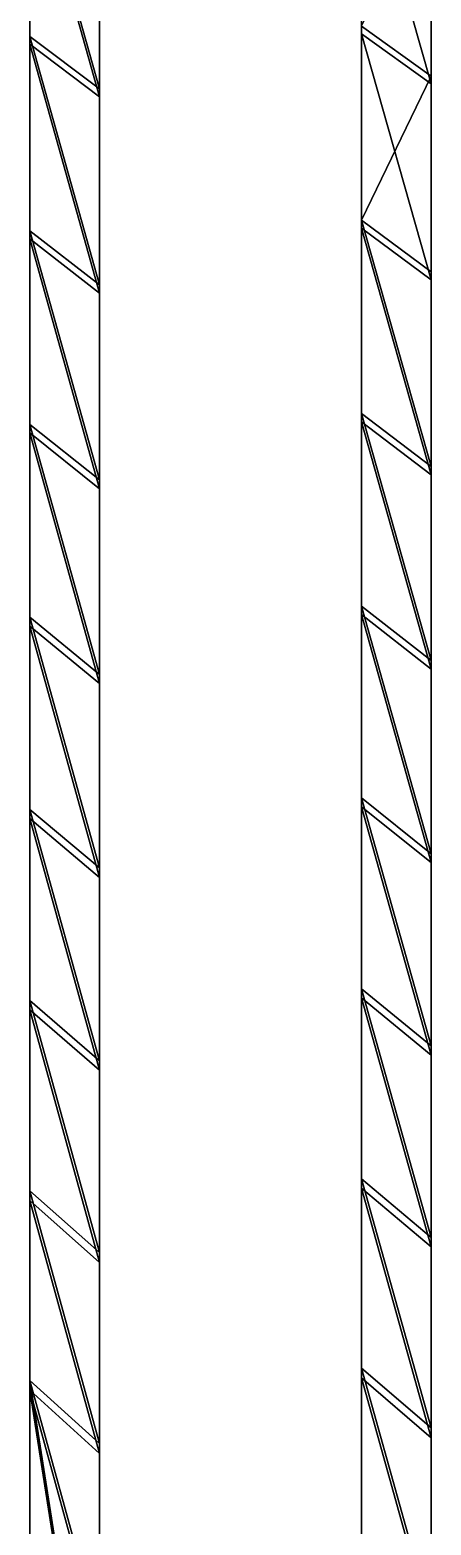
# Model space of a CAD drawing. Header units: inches. Extents: x -754 to 754, y 2181 to 6840.
# Drawn here: x -267 to -113, y 3941 to 4512 of the extents above; entities that cross this region are included whole.
import ezdxf

# ---------------------------------------------------------------- set-up
doc = ezdxf.new("R2010")
doc.units = ezdxf.units.IN
doc.header["$LTSCALE"] = 12.361043
doc.header["$MEASUREMENT"] = 0
for name, color, linetype in [('124', 7, 'CONTINUOUS'), ('126', 7, 'CONTINUOUS'), ('127', 7, 'CONTINUOUS'), ('135', 7, 'CONTINUOUS'), ('137', 7, 'CONTINUOUS'), ('138', 7, 'CONTINUOUS'), ('40', 7, 'CONTINUOUS'), ('43', 7, 'CONTINUOUS')]:
    doc.layers.add(name, color=color, linetype=linetype)

msp = doc.modelspace()

# ---------------------------------------------------------------- linework, layer by layer
at = {"layer": '124', "color": 7, "linetype": 'CONTINUOUS', "true_color": 0xa89b88}
for points in [[(-113.31, 4491.41, 45452.37), (-113.31, 4566.57, 45474.83), (-139.89, 4585.16, 45480.23), (-113.31, 4491.41, 45452.37)], [(-113.31, 4491.41, 45452.37), (-139.89, 4585.16, 45480.23), (-139.89, 4510.58, 45458.2), (-113.31, 4491.41, 45452.37)], [(-113.31, 4416.54, 45428.99), (-113.31, 4491.41, 45452.37), (-139.89, 4510.58, 45458.2), (-113.31, 4416.54, 45428.99)], [(-113.31, 4416.54, 45428.99), (-139.89, 4510.58, 45458.2), (-139.89, 4436.27, 45435.25), (-113.31, 4416.54, 45428.99)], [(-113.31, 4341.96, 45404.68), (-113.31, 4416.54, 45428.99), (-139.89, 4436.27, 45435.25), (-113.31, 4341.96, 45404.68)], [(-113.31, 4341.96, 45404.68), (-139.89, 4436.27, 45435.25), (-139.89, 4362.25, 45411.39), (-113.31, 4341.96, 45404.68)], [(-113.31, 4267.69, 45379.46), (-113.31, 4341.96, 45404.68), (-139.89, 4362.25, 45411.39), (-113.31, 4267.69, 45379.46)], [(-113.31, 4267.69, 45379.46), (-139.89, 4362.25, 45411.39), (-139.89, 4288.52, 45386.64), (-113.31, 4267.69, 45379.46)], [(-113.32, 4193.73, 45353.32), (-113.31, 4267.69, 45379.46), (-139.89, 4288.52, 45386.64), (-113.32, 4193.73, 45353.32)], [(-113.32, 4193.73, 45353.32), (-139.89, 4288.52, 45386.64), (-139.88, 4215.11, 45360.98), (-113.32, 4193.73, 45353.32)], [(-113.32, 4120.1, 45326.27), (-113.32, 4193.73, 45353.32), (-139.88, 4215.11, 45360.98), (-113.32, 4120.1, 45326.27)], [(-113.32, 4120.1, 45326.27), (-139.88, 4215.11, 45360.98), (-139.88, 4142.01, 45334.43), (-113.32, 4120.1, 45326.27)], [(-113.32, 4046.82, 45298.32), (-113.32, 4120.1, 45326.27), (-139.88, 4142.01, 45334.43), (-113.32, 4046.82, 45298.32)], [(-113.32, 4046.82, 45298.32), (-139.88, 4142.01, 45334.43), (-139.88, 4069.25, 45306.98), (-113.32, 4046.82, 45298.32)], [(-113.32, 3973.9, 45269.47), (-113.32, 4046.82, 45298.32), (-139.88, 4069.25, 45306.98), (-113.32, 3973.9, 45269.47)], [(-113.32, 3973.9, 45269.47), (-139.88, 4069.25, 45306.98), (-139.88, 3996.84, 45278.66), (-113.32, 3973.9, 45269.47)], [(-113.32, 3901.34, 45239.72), (-113.32, 3973.9, 45269.47), (-139.88, 3996.84, 45278.66), (-113.32, 3901.34, 45239.72)], [(-113.32, 3901.34, 45239.72), (-139.88, 3996.84, 45278.66), (-139.88, 3924.79, 45249.45), (-113.32, 3901.34, 45239.72)]]:
    msp.add_3dface(points, dxfattribs=at)
at = {"layer": '126', "color": 7, "linetype": 'CONTINUOUS', "true_color": 0xa89b88}
for points in [[(-113.3, 4494.29, 45442.8), (-113.3, 4569.32, 45465.22), (-113.31, 4491.41, 45452.37), (-113.3, 4494.29, 45442.8)], [(-113.31, 4491.41, 45452.37), (-113.3, 4569.32, 45465.22), (-113.31, 4566.57, 45474.83), (-113.31, 4491.41, 45452.37)], [(-113.3, 4419.55, 45419.45), (-113.3, 4494.29, 45442.8), (-113.31, 4416.54, 45428.99), (-113.3, 4419.55, 45419.45)], [(-113.31, 4416.54, 45428.99), (-113.3, 4494.29, 45442.8), (-113.31, 4491.41, 45452.37), (-113.31, 4416.54, 45428.99)], [(-113.3, 4345.11, 45395.19), (-113.3, 4419.55, 45419.45), (-113.31, 4341.96, 45404.68), (-113.3, 4345.11, 45395.19)], [(-113.31, 4341.96, 45404.68), (-113.3, 4419.55, 45419.45), (-113.31, 4416.54, 45428.99), (-113.31, 4341.96, 45404.68)], [(-113.3, 4270.97, 45370.01), (-113.3, 4345.11, 45395.19), (-113.31, 4267.69, 45379.46), (-113.3, 4270.97, 45370.01)], [(-113.31, 4267.69, 45379.46), (-113.3, 4345.11, 45395.19), (-113.31, 4341.96, 45404.68), (-113.31, 4267.69, 45379.46)], [(-113.3, 4197.14, 45343.92), (-113.3, 4270.97, 45370.01), (-113.31, 4267.69, 45379.46), (-113.3, 4197.14, 45343.92)], [(-113.32, 4193.73, 45353.32), (-113.3, 4197.14, 45343.92), (-113.31, 4267.69, 45379.46), (-113.32, 4193.73, 45353.32)], [(-113.3, 4123.64, 45316.92), (-113.3, 4197.14, 45343.92), (-113.32, 4193.73, 45353.32), (-113.3, 4123.64, 45316.92)], [(-113.32, 4120.1, 45326.27), (-113.3, 4123.64, 45316.92), (-113.32, 4193.73, 45353.32), (-113.32, 4120.1, 45326.27)], [(-113.3, 4050.48, 45289.01), (-113.3, 4123.64, 45316.92), (-113.32, 4120.1, 45326.27), (-113.3, 4050.48, 45289.01)], [(-113.32, 4046.82, 45298.32), (-113.3, 4050.48, 45289.01), (-113.32, 4120.1, 45326.27), (-113.32, 4046.82, 45298.32)], [(-113.3, 3977.67, 45260.21), (-113.3, 4050.48, 45289.01), (-113.32, 4046.82, 45298.32), (-113.3, 3977.67, 45260.21)], [(-113.32, 3973.9, 45269.47), (-113.3, 3977.67, 45260.21), (-113.32, 4046.82, 45298.32), (-113.32, 3973.9, 45269.47)], [(-113.3, 3905.22, 45230.51), (-113.3, 3977.67, 45260.21), (-113.32, 3973.9, 45269.47), (-113.3, 3905.22, 45230.51)], [(-113.32, 3901.34, 45239.72), (-113.3, 3905.22, 45230.51), (-113.32, 3973.9, 45269.47), (-113.32, 3901.34, 45239.72)]]:
    msp.add_3dface(points, dxfattribs=at)
at = {"layer": '127', "color": 7, "linetype": 'CONTINUOUS', "true_color": 0xa89b88}
for points in [[(-139.89, 4585.16, 45480.23), (-139.9, 4513.47, 45448.62), (-139.89, 4510.58, 45458.2), (-139.89, 4585.16, 45480.23)], [(-139.9, 4513.47, 45448.62), (-139.9, 4439.28, 45425.71), (-139.89, 4510.58, 45458.2), (-139.9, 4513.47, 45448.62)], [(-139.89, 4510.58, 45458.2), (-139.9, 4439.28, 45425.71), (-139.89, 4436.27, 45435.25), (-139.89, 4510.58, 45458.2)], [(-139.9, 4439.28, 45425.71), (-139.9, 4365.38, 45401.9), (-139.89, 4436.27, 45435.25), (-139.9, 4439.28, 45425.71)], [(-139.89, 4436.27, 45435.25), (-139.9, 4365.38, 45401.9), (-139.89, 4362.25, 45411.39), (-139.89, 4436.27, 45435.25)], [(-139.9, 4365.38, 45401.9), (-139.9, 4291.76, 45377.18), (-139.89, 4362.25, 45411.39), (-139.9, 4365.38, 45401.9)], [(-139.89, 4362.25, 45411.39), (-139.9, 4291.76, 45377.18), (-139.89, 4288.52, 45386.64), (-139.89, 4362.25, 45411.39)], [(-139.9, 4291.76, 45377.18), (-139.9, 4218.46, 45351.56), (-139.89, 4288.52, 45386.64), (-139.9, 4291.76, 45377.18)], [(-139.89, 4288.52, 45386.64), (-139.9, 4218.46, 45351.56), (-139.88, 4215.11, 45360.98), (-139.89, 4288.52, 45386.64)], [(-139.9, 4218.46, 45351.56), (-139.9, 4145.48, 45325.05), (-139.88, 4215.11, 45360.98), (-139.9, 4218.46, 45351.56)], [(-139.88, 4215.11, 45360.98), (-139.9, 4145.48, 45325.05), (-139.88, 4142.01, 45334.43), (-139.88, 4215.11, 45360.98)], [(-139.9, 4145.48, 45325.05), (-139.9, 4072.84, 45297.65), (-139.88, 4142.01, 45334.43), (-139.9, 4145.48, 45325.05)], [(-139.88, 4142.01, 45334.43), (-139.9, 4072.84, 45297.65), (-139.88, 4069.25, 45306.98), (-139.88, 4142.01, 45334.43)], [(-139.9, 4072.84, 45297.65), (-139.9, 4000.54, 45269.37), (-139.88, 4069.25, 45306.98), (-139.9, 4072.84, 45297.65)], [(-139.88, 4069.25, 45306.98), (-139.9, 4000.54, 45269.37), (-139.88, 3996.84, 45278.66), (-139.88, 4069.25, 45306.98)], [(-139.9, 4000.54, 45269.37), (-139.9, 3928.6, 45240.21), (-139.88, 3996.84, 45278.66), (-139.9, 4000.54, 45269.37)], [(-139.88, 3996.84, 45278.66), (-139.9, 3928.6, 45240.21), (-139.88, 3924.79, 45249.45), (-139.88, 3996.84, 45278.66)]]:
    msp.add_3dface(points, dxfattribs=at)
at = {"layer": '135', "color": 7, "linetype": 'CONTINUOUS', "true_color": 0xa89b88}
for points in [[(-240.01, 4486.45, 45450.83), (-240.01, 4561.8, 45473.41), (-266.59, 4581.37, 45479.11), (-240.01, 4486.45, 45450.83)], [(-240.01, 4486.45, 45450.83), (-266.59, 4581.37, 45479.11), (-266.59, 4506.62, 45456.97), (-240.01, 4486.45, 45450.83)], [(-240.01, 4411.4, 45427.32), (-240.01, 4486.45, 45450.83), (-266.59, 4506.62, 45456.97), (-240.01, 4411.4, 45427.32)], [(-240.01, 4411.4, 45427.32), (-266.59, 4506.62, 45456.97), (-266.59, 4432.17, 45433.93), (-240.01, 4411.4, 45427.32)], [(-240.01, 4336.65, 45402.89), (-240.01, 4411.4, 45427.32), (-266.59, 4432.17, 45433.93), (-240.01, 4336.65, 45402.89)], [(-240.01, 4336.65, 45402.89), (-266.59, 4432.17, 45433.93), (-266.58, 4358.01, 45409.97), (-240.01, 4336.65, 45402.89)], [(-240.02, 4262.22, 45377.54), (-240.01, 4336.65, 45402.89), (-266.58, 4358.01, 45409.97), (-240.02, 4262.22, 45377.54)], [(-240.02, 4262.22, 45377.54), (-266.58, 4358.01, 45409.97), (-266.58, 4284.15, 45385.12), (-240.02, 4262.22, 45377.54)], [(-240.02, 4188.1, 45351.27), (-240.02, 4262.22, 45377.54), (-266.58, 4284.15, 45385.12), (-240.02, 4188.1, 45351.27)], [(-240.02, 4188.1, 45351.27), (-266.58, 4284.15, 45385.12), (-266.58, 4210.6, 45359.36), (-240.02, 4188.1, 45351.27)], [(-240.02, 4114.34, 45324.1), (-240.02, 4188.1, 45351.27), (-266.58, 4210.6, 45359.36), (-240.02, 4114.34, 45324.1)], [(-240.02, 4114.34, 45324.1), (-266.58, 4210.6, 45359.36), (-266.58, 4137.4, 45332.71), (-240.02, 4114.34, 45324.1)], [(-240.02, 4040.94, 45296.03), (-240.02, 4114.34, 45324.1), (-266.58, 4137.4, 45332.71), (-240.02, 4040.94, 45296.03)], [(-240.02, 4040.94, 45296.03), (-266.58, 4137.4, 45332.71), (-266.58, 4064.55, 45305.17), (-240.02, 4040.94, 45296.03)], [(-240.02, 3967.92, 45267.06), (-240.02, 4040.94, 45296.03), (-266.58, 4064.55, 45305.17), (-240.02, 3967.92, 45267.06)], [(-240.02, 3967.92, 45267.06), (-266.58, 4064.55, 45305.17), (-266.58, 3992.07, 45276.75), (-240.02, 3967.92, 45267.06)], [(-240.02, 3895.29, 45237.2), (-266.58, 3992.07, 45276.75), (-253.36, 3907.67, 45242.35), (-240.02, 3895.29, 45237.2)], [(-266.58, 3919.96, 45247.46), (-253.36, 3907.67, 45242.35), (-266.58, 3992.07, 45276.75), (-266.58, 3919.96, 45247.46)], [(-240.02, 3895.29, 45237.2), (-240.02, 3967.92, 45267.06), (-266.58, 3992.07, 45276.75), (-240.02, 3895.29, 45237.2)]]:
    msp.add_3dface(points, dxfattribs=at)
at = {"layer": '137', "color": 7, "linetype": 'CONTINUOUS', "true_color": 0xa89b88}
for points in [[(-240, 4489.5, 45441.33), (-240, 4564.7, 45463.87), (-240.01, 4561.8, 45473.41), (-240, 4489.5, 45441.33)], [(-240.01, 4486.45, 45450.83), (-240, 4489.5, 45441.33), (-240.01, 4561.8, 45473.41), (-240.01, 4486.45, 45450.83)], [(-240, 4414.59, 45417.87), (-240, 4489.5, 45441.33), (-240.01, 4486.45, 45450.83), (-240, 4414.59, 45417.87)], [(-240.01, 4411.4, 45427.32), (-240, 4414.59, 45417.87), (-240.01, 4486.45, 45450.83), (-240.01, 4411.4, 45427.32)], [(-240, 4339.99, 45393.48), (-240, 4414.59, 45417.87), (-240.01, 4411.4, 45427.32), (-240, 4339.99, 45393.48)], [(-240.01, 4336.65, 45402.89), (-240, 4339.99, 45393.48), (-240.01, 4411.4, 45427.32), (-240.01, 4336.65, 45402.89)], [(-240, 4265.68, 45368.18), (-240, 4339.99, 45393.48), (-240.01, 4336.65, 45402.89), (-240, 4265.68, 45368.18)], [(-240.02, 4262.22, 45377.54), (-240, 4265.68, 45368.18), (-240.01, 4336.65, 45402.89), (-240.02, 4262.22, 45377.54)], [(-240, 4191.69, 45341.95), (-240, 4265.68, 45368.18), (-240.02, 4262.22, 45377.54), (-240, 4191.69, 45341.95)], [(-240.02, 4188.1, 45351.27), (-240, 4191.69, 45341.95), (-240.02, 4262.22, 45377.54), (-240.02, 4188.1, 45351.27)], [(-240, 4118.02, 45314.81), (-240, 4191.69, 45341.95), (-240.02, 4188.1, 45351.27), (-240, 4118.02, 45314.81)], [(-240.02, 4114.34, 45324.1), (-240, 4118.02, 45314.81), (-240.02, 4188.1, 45351.27), (-240.02, 4114.34, 45324.1)], [(-240, 4044.7, 45286.76), (-240, 4118.02, 45314.81), (-240.02, 4114.34, 45324.1), (-240, 4044.7, 45286.76)], [(-240.02, 4040.94, 45296.03), (-240, 4044.7, 45286.76), (-240.02, 4114.34, 45324.1), (-240.02, 4040.94, 45296.03)], [(-240, 3971.73, 45257.81), (-240, 4044.7, 45286.76), (-240.02, 4040.94, 45296.03), (-240, 3971.73, 45257.81)], [(-240.02, 3967.92, 45267.06), (-240, 3971.73, 45257.81), (-240.02, 4040.94, 45296.03), (-240.02, 3967.92, 45267.06)], [(-240, 3899.13, 45227.96), (-240, 3971.73, 45257.81), (-240.02, 3895.29, 45237.2), (-240, 3899.13, 45227.96)], [(-240.02, 3895.29, 45237.2), (-240, 3971.73, 45257.81), (-240.02, 3967.92, 45267.06), (-240.02, 3895.29, 45237.2)]]:
    msp.add_3dface(points, dxfattribs=at)
at = {"layer": '138', "color": 7, "linetype": 'CONTINUOUS', "true_color": 0xa89b88}
for points in [[(-266.6, 4584.17, 45469.54), (-266.6, 4509.56, 45447.44), (-266.59, 4581.37, 45479.11), (-266.6, 4584.17, 45469.54)], [(-266.59, 4581.37, 45479.11), (-266.6, 4509.56, 45447.44), (-266.59, 4506.62, 45456.97), (-266.59, 4581.37, 45479.11)], [(-266.6, 4509.56, 45447.44), (-266.6, 4435.25, 45424.44), (-266.59, 4506.62, 45456.97), (-266.6, 4509.56, 45447.44)], [(-266.59, 4506.62, 45456.97), (-266.6, 4435.25, 45424.44), (-266.59, 4432.17, 45433.93), (-266.59, 4506.62, 45456.97)], [(-266.6, 4435.25, 45424.44), (-266.6, 4361.23, 45400.53), (-266.59, 4432.17, 45433.93), (-266.6, 4435.25, 45424.44)], [(-266.59, 4432.17, 45433.93), (-266.6, 4361.23, 45400.53), (-266.58, 4358.01, 45409.97), (-266.59, 4432.17, 45433.93)], [(-266.6, 4361.23, 45400.53), (-266.6, 4287.51, 45375.71), (-266.58, 4358.01, 45409.97), (-266.6, 4361.23, 45400.53)], [(-266.58, 4358.01, 45409.97), (-266.6, 4287.51, 45375.71), (-266.58, 4284.15, 45385.12), (-266.58, 4358.01, 45409.97)], [(-266.6, 4287.51, 45375.71), (-266.6, 4214.09, 45350), (-266.58, 4284.15, 45385.12), (-266.6, 4287.51, 45375.71)], [(-266.58, 4284.15, 45385.12), (-266.6, 4214.09, 45350), (-266.58, 4210.6, 45359.36), (-266.58, 4284.15, 45385.12)], [(-266.6, 4214.09, 45350), (-266.6, 4140.99, 45323.38), (-266.58, 4210.6, 45359.36), (-266.6, 4214.09, 45350)], [(-266.58, 4210.6, 45359.36), (-266.6, 4140.99, 45323.38), (-266.58, 4137.4, 45332.71), (-266.58, 4210.6, 45359.36)], [(-266.6, 4140.99, 45323.38), (-266.6, 4068.23, 45295.88), (-266.58, 4137.4, 45332.71), (-266.6, 4140.99, 45323.38)], [(-266.58, 4137.4, 45332.71), (-266.6, 4068.23, 45295.88), (-266.58, 4064.55, 45305.17), (-266.58, 4137.4, 45332.71)], [(-266.6, 4068.23, 45295.88), (-266.6, 3995.83, 45267.49), (-266.58, 4064.55, 45305.17), (-266.6, 4068.23, 45295.88)], [(-266.58, 4064.55, 45305.17), (-266.6, 3995.83, 45267.49), (-266.58, 3992.07, 45276.75), (-266.58, 4064.55, 45305.17)], [(-266.6, 3995.83, 45267.49), (-266.6, 3923.78, 45238.22), (-266.58, 3992.07, 45276.75), (-266.6, 3995.83, 45267.49)], [(-266.6, 3923.78, 45238.22), (-266.58, 3919.96, 45247.46), (-266.58, 3992.07, 45276.75), (-266.6, 3923.78, 45238.22)]]:
    msp.add_3dface(points, dxfattribs=at)
at = {"layer": '40', "color": 7, "linetype": 'CONTINUOUS', "true_color": 0xa89b88}
for points in [[(-113.3, 4569.32, 45465.22), (-113.3, 4494.29, 45442.8), (-139.9, 4513.47, 45448.62), (-113.3, 4569.32, 45465.22)], [(-139.9, 4513.47, 45448.62), (-113.3, 4494.29, 45442.8), (-139.9, 4439.28, 45425.71), (-139.9, 4513.47, 45448.62)], [(-113.3, 4494.29, 45442.8), (-113.3, 4419.55, 45419.45), (-139.9, 4439.28, 45425.71), (-113.3, 4494.29, 45442.8)], [(-113.3, 4419.55, 45419.45), (-113.3, 4345.11, 45395.19), (-139.9, 4439.28, 45425.71), (-113.3, 4419.55, 45419.45)], [(-139.9, 4439.28, 45425.71), (-113.3, 4345.11, 45395.19), (-139.9, 4365.38, 45401.9), (-139.9, 4439.28, 45425.71)], [(-113.3, 4345.11, 45395.19), (-113.3, 4270.97, 45370.01), (-139.9, 4365.38, 45401.9), (-113.3, 4345.11, 45395.19)], [(-139.9, 4365.38, 45401.9), (-113.3, 4270.97, 45370.01), (-139.9, 4291.76, 45377.18), (-139.9, 4365.38, 45401.9)], [(-113.3, 4270.97, 45370.01), (-113.3, 4197.14, 45343.92), (-139.9, 4291.76, 45377.18), (-113.3, 4270.97, 45370.01)], [(-139.9, 4291.76, 45377.18), (-113.3, 4197.14, 45343.92), (-139.9, 4218.46, 45351.56), (-139.9, 4291.76, 45377.18)], [(-113.3, 4197.14, 45343.92), (-113.3, 4123.64, 45316.92), (-139.9, 4218.46, 45351.56), (-113.3, 4197.14, 45343.92)], [(-139.9, 4218.46, 45351.56), (-113.3, 4123.64, 45316.92), (-139.9, 4145.48, 45325.05), (-139.9, 4218.46, 45351.56)], [(-113.3, 4123.64, 45316.92), (-113.3, 4050.48, 45289.01), (-139.9, 4145.48, 45325.05), (-113.3, 4123.64, 45316.92)], [(-139.9, 4145.48, 45325.05), (-113.3, 4050.48, 45289.01), (-139.9, 4072.84, 45297.65), (-139.9, 4145.48, 45325.05)], [(-113.3, 4050.48, 45289.01), (-113.3, 3977.67, 45260.21), (-139.9, 4072.84, 45297.65), (-113.3, 4050.48, 45289.01)], [(-139.9, 4072.84, 45297.65), (-113.3, 3977.67, 45260.21), (-139.9, 4000.54, 45269.37), (-139.9, 4072.84, 45297.65)], [(-113.3, 3977.67, 45260.21), (-113.3, 3905.22, 45230.51), (-139.9, 4000.54, 45269.37), (-113.3, 3977.67, 45260.21)], [(-139.9, 4000.54, 45269.37), (-113.3, 3905.22, 45230.51), (-139.9, 3928.6, 45240.21), (-139.9, 4000.54, 45269.37)]]:
    msp.add_3dface(points, dxfattribs=at)
at = {"layer": '43', "color": 7, "linetype": 'CONTINUOUS', "true_color": 0xa89b88}
for points in [[(-240, 4564.7, 45463.87), (-240, 4489.5, 45441.33), (-266.6, 4584.17, 45469.54), (-240, 4564.7, 45463.87)], [(-266.6, 4584.17, 45469.54), (-240, 4489.5, 45441.33), (-266.6, 4509.56, 45447.44), (-266.6, 4584.17, 45469.54)], [(-240, 4489.5, 45441.33), (-240, 4414.59, 45417.87), (-266.6, 4509.56, 45447.44), (-240, 4489.5, 45441.33)], [(-266.6, 4509.56, 45447.44), (-240, 4414.59, 45417.87), (-266.6, 4435.25, 45424.44), (-266.6, 4509.56, 45447.44)], [(-240, 4414.59, 45417.87), (-240, 4339.99, 45393.48), (-266.6, 4435.25, 45424.44), (-240, 4414.59, 45417.87)], [(-266.6, 4435.25, 45424.44), (-240, 4339.99, 45393.48), (-266.6, 4361.23, 45400.53), (-266.6, 4435.25, 45424.44)], [(-240, 4339.99, 45393.48), (-240, 4265.68, 45368.18), (-266.6, 4361.23, 45400.53), (-240, 4339.99, 45393.48)], [(-266.6, 4361.23, 45400.53), (-240, 4265.68, 45368.18), (-266.6, 4287.51, 45375.71), (-266.6, 4361.23, 45400.53)], [(-240, 4265.68, 45368.18), (-240, 4191.69, 45341.95), (-266.6, 4287.51, 45375.71), (-240, 4265.68, 45368.18)], [(-266.6, 4287.51, 45375.71), (-240, 4191.69, 45341.95), (-266.6, 4214.09, 45350), (-266.6, 4287.51, 45375.71)], [(-240, 4191.69, 45341.95), (-240, 4118.02, 45314.81), (-266.6, 4214.09, 45350), (-240, 4191.69, 45341.95)], [(-266.6, 4214.09, 45350), (-240, 4118.02, 45314.81), (-266.6, 4140.99, 45323.38), (-266.6, 4214.09, 45350)], [(-240, 4118.02, 45314.81), (-240, 4044.7, 45286.76), (-266.6, 4140.99, 45323.38), (-240, 4118.02, 45314.81)], [(-266.6, 4140.99, 45323.38), (-240, 4044.7, 45286.76), (-266.6, 4068.23, 45295.88), (-266.6, 4140.99, 45323.38)], [(-240, 4044.7, 45286.76), (-240, 3971.73, 45257.81), (-266.6, 4068.23, 45295.88), (-240, 4044.7, 45286.76)], [(-266.6, 4068.23, 45295.88), (-240, 3971.73, 45257.81), (-266.6, 3995.83, 45267.49), (-266.6, 4068.23, 45295.88)], [(-240, 3971.73, 45257.81), (-240, 3899.13, 45227.96), (-266.6, 3995.83, 45267.49), (-240, 3971.73, 45257.81)], [(-266.6, 3995.83, 45267.49), (-240, 3899.13, 45227.96), (-253.36, 3911.51, 45233.11), (-266.6, 3995.83, 45267.49)], [(-266.6, 3923.78, 45238.22), (-266.6, 3995.83, 45267.49), (-253.36, 3911.51, 45233.11), (-266.6, 3923.78, 45238.22)]]:
    msp.add_3dface(points, dxfattribs=at)

doc.saveas('drawing.dxf')
